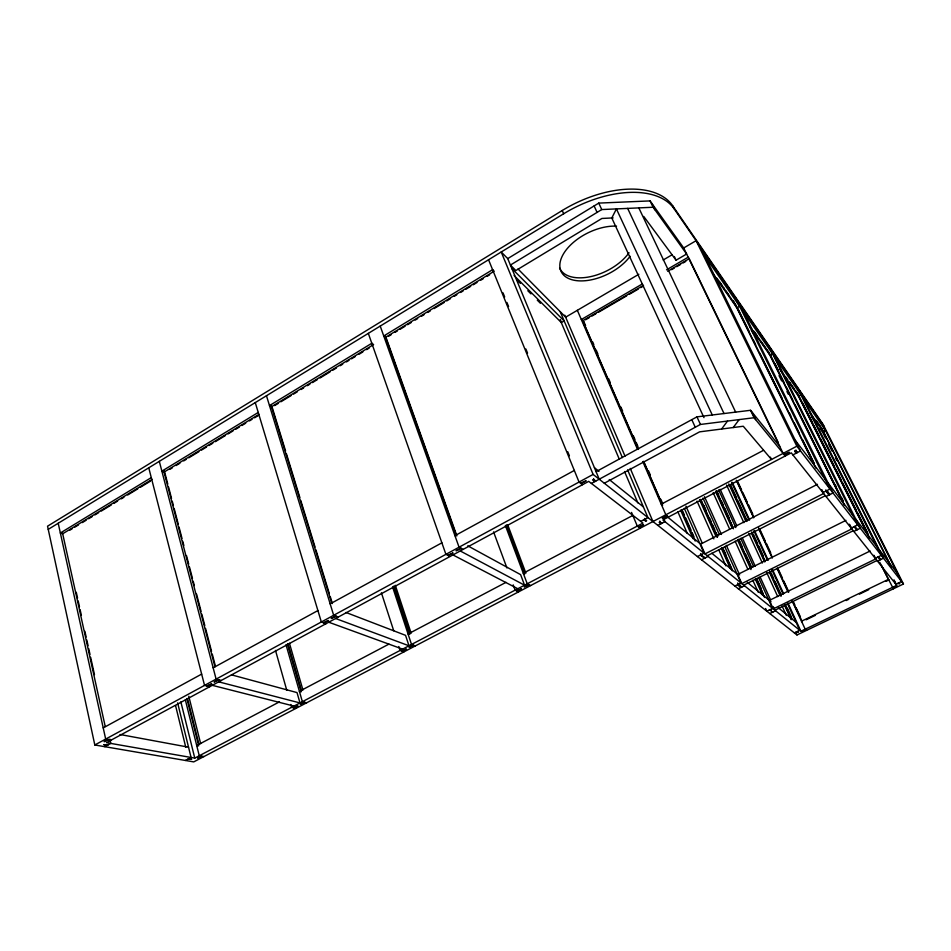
<?xml version="1.0" encoding="UTF-8"?>
<svg xmlns="http://www.w3.org/2000/svg" width="951" height="951" viewBox="0 0 951 951"><rect width="100%" height="100%" fill="white"/><g stroke="black" fill="none" stroke-linecap="round" stroke-linejoin="round"><path stroke-width="1.43" d="M721.619 429.032L727.539 421.055M733.197 427.546L739.189 419.593M903.45 583.997L823.031 424.277L672.535 205.582A87.647 49.286 -26.5 0 0 562.219 210.516L47.55 526.188L94.815 744.978L193.742 761.894L796.843 446.209L903.45 583.997L796.997 634.959L593.115 474.418L501.213 251.991L507.739 258.601L599.213 479.221M48.239 529.362L563.67 213.761A87.742 49.155 -26.4 0 1 674.057 208.697L824.208 426.63M507.739 258.601L598.773 203.098L650.068 200.911L683.698 247.973L783.125 453.389M151.268 477.616L60.353 532.988L62.647 533.808L152.172 479.34M258.232 412.449L161.872 471.149L164.012 472.124L258.957 414.351M69.72 530.254L72.24 528.72M74.76 527.187L78.541 524.893M82.321 522.586L86.101 520.292M88.621 518.759L92.402 516.452M94.922 514.919L98.702 512.625M101.222 511.091L111.303 504.957M113.823 503.424L117.603 501.118M121.395 498.823L123.915 497.29M127.696 494.984L137.776 488.862M140.296 487.328L150.377 481.194M169.801 469.378L172.333 467.833M176.125 465.526L179.917 463.22M183.721 460.902L186.253 459.369M188.785 457.823L198.902 451.677M201.434 450.132L206.498 447.053M209.018 445.52L212.822 443.202M215.354 441.668L225.47 435.51M228.002 433.965L233.066 430.886M235.598 429.353L239.39 427.047M241.923 425.501L245.715 423.195M249.507 420.889L252.039 419.343M254.571 417.81L258.375 415.492M274.649 405.601L278.429 403.295M280.949 401.762L291.03 395.628M293.55 394.094L297.33 391.8M301.11 389.494L303.631 387.96M307.411 385.666L309.931 384.133M312.451 382.599L317.491 379.532M320.011 377.999L330.092 371.865M332.612 370.331L336.392 368.037M340.173 365.731L342.705 364.197M346.485 361.903L349.005 360.37M351.525 358.836L355.305 356.53M359.086 354.236L362.866 351.929M366.646 349.635L369.166 348.102M388.662 336.238L391.182 334.704M394.974 332.398L397.494 330.865M400.014 329.331L405.067 326.264M407.587 324.719L411.379 322.425M415.171 320.118L417.691 318.585M421.483 316.279L424.003 314.745M427.795 312.439L430.316 310.906M434.108 308.6L444.2 302.454M446.732 300.92L450.512 298.614M454.305 296.308L456.825 294.774M460.617 292.468L463.137 290.935M465.657 289.401L470.709 286.334M473.241 284.789L477.022 282.495M480.814 280.188L483.334 278.655M487.126 276.349L489.646 274.815M643.732 216.436L676.066 260.194L686.622 254.024L653.111 207.247L601.745 209.565L510.414 265.056L515.87 270.536L601.924 218.457L613.157 217.91M638.846 274.268L565.643 317.17L518.022 269.002M663.192 259.992L672.167 254.737M683.698 247.973L696.108 240.698L796.843 446.209M514.099 275.505L561.375 322.579L564.157 320.951L511.828 268.467M642.377 283.921L581.334 319.524L582.606 320.844L643.542 285.336M666.544 269.822L688.167 257.21L689.237 258.708L667.661 271.285M585.59 319.786L589.442 317.539M592.009 316.041L595.861 313.794M598.429 312.297L626.685 295.844M629.253 294.346L638.24 289.116M640.808 287.618L643.375 286.12M671.62 269.668L674.188 268.17M676.755 266.672L680.607 264.437M683.175 262.94L685.742 261.442M103.219 727.895L201.648 674.104M213.155 667.816L317.907 610.566M330.163 603.873L441.87 542.831M454.947 535.675L574.321 470.448M596.075 471.66L696.964 416.859L750.529 410.297L779.737 446.388M94.815 744.978L593.115 474.418M108.093 739.509L104.099 741.673L108.83 739.64M206.807 685.956L211.716 683.84L207.484 686.135M218.338 679.703L214.094 682.01L219.015 679.882M323.388 622.715L328.511 620.492L324.006 622.941M335.679 616.046L331.15 618.507L336.297 616.284M447.719 555.277L453.068 552.947L448.254 555.562M460.831 548.156L456.005 550.784L461.366 548.442M580.562 483.203L586.173 480.766L581.025 483.56M104.788 746.678L110.803 743.42L109.852 739.082M591.415 483.441L700.447 424.455L754.084 417.727L785.253 455.993M604.313 483.239L699.603 431.849L743.266 426.25L771.499 459.476L770.381 457.146M279.475 701.85L196.714 745.513L198.676 745.881M388.935 644.112L299.399 691.341L301.194 691.829M408.062 634.008L506.003 582.345M632.819 515.442L523.276 573.239L524.69 574.012M661.242 504.185L763.534 450.31M185.374 760.455L191.068 757.471L177.635 702.872M640.712 521.386L647.94 517.594L627.601 469.865M643.851 519.733L645.717 521.184L646.656 520.684L644.802 519.234M194.765 758.113L642.959 523.109L588.705 481.361L106.453 742.66L194.765 758.113L180.856 701.862M201.279 756.116L197.535 758.078L201.885 756.223M293.479 707.817L297.984 705.892L294.037 707.96M304.213 702.183L300.254 704.251L304.772 702.325M401.798 651.055L406.481 649.058L402.297 651.245M413.174 645.099L408.978 647.286L413.673 645.289M516.607 590.904L521.493 588.812L517.059 591.13M528.685 584.568L524.239 586.898L529.125 584.806M638.537 527.02L643.613 524.833L638.906 527.306M666.996 515.751L662.265 518.224L667.352 516.036M784.052 454.519L789.354 452.248L784.325 454.863M657.854 525.392L664.975 521.671L663.81 518.949M792.896 454.911L800.516 450.94L700.423 246.963M817.468 484.309L700.661 544.115L704.976 553.898L823.625 493.51L821.807 489.813M697.428 556.561L704.073 553.173L684.328 508.321M700.316 555.087L701.826 556.287L702.694 555.848L701.184 554.647M826.003 491.085L827.132 492.535L828.059 492.059L826.93 490.609M826.633 490.906L827.952 493.569L828.88 493.094L829.997 494.532M707.235 555.729L825.361 495.685M701.529 559.794L708.126 556.442M826.039 496.541L833.04 492.987L738.998 302.941M845.926 520.363L737.726 574.475L741.804 583.581L851.799 528.887L849.849 524.952M734.873 586.042L741.043 582.975L724.733 546.575M737.548 584.71L738.832 585.733L739.64 585.329L738.368 584.306M738.535 583.748L739.747 586.458L740.556 586.054L741.816 587.064M743.73 585.138L853.261 530.717M738.356 588.788L744.478 585.745M853.832 531.443L860.298 528.233L771.713 350.432M873.898 555.265L875.728 558.938L773.234 608.913L769.359 600.402L870.129 551.009M876.977 560.519L774.887 610.245L773.234 606.607M769.811 613.55L775.54 610.768M877.476 561.138L883.491 558.201L799.815 391.218M806.127 619.802L815.447 615.309M846.105 600.557L848.779 599.273M859.442 594.137L868.774 589.656M886.094 581.311L888.769 580.027L888.282 579.432L801.503 621.205L802.121 621.728M794.406 632.914L799.803 630.323L787.404 603.433M896.745 585.34L791.268 452.854L662.847 519.959L800.932 631.238L896.745 585.34L894.083 580.027M805.818 629.705L802.264 631.405L805.996 629.859M892.775 588.051L896.615 586.458L892.918 588.229M108.188 744.835L103.754 744.633L107.404 745.263M188.595 758.767L191.686 759.302L187.846 759.16M111.231 740.068L105.68 739.07L58.213 523.264M203.894 756.58L199.258 755.76L185.362 699.888M120.016 734.505L188.536 747.189M209.731 686.693L204.548 685.398L148.76 467.809M295.892 708.424L291.6 707.342L290.804 704.489M212.263 685.326L293.978 706.094M218.694 681.843L299.993 702.944L297.021 692.59L231.438 674.841M221.238 680.464L216.103 679.121L159.316 461.354M306.614 702.813L302.37 701.695L286.013 644.719M326.05 623.678L321.343 621.978L255.272 402.594M403.973 651.851L400.109 650.448L398.838 646.525M328.737 622.216L402.618 649.129M335.596 618.507L408.989 645.788L405.554 635.339L345.974 612.468M338.306 617.033L333.658 615.285L266.47 395.735M415.337 645.907L411.51 644.469L392.537 586.826M450.049 556.478L445.912 554.338L368.322 333.373M518.521 591.891L515.133 590.131L513.183 584.865M452.926 554.92L517.796 588.74M460.248 550.962L524.56 585.198L520.613 574.642L467.761 545.826M463.137 549.393L459.06 547.205L380.222 326.086M530.575 585.578L527.234 583.795L505.361 525.523M582.535 484.701L579.04 482.05L488.552 259.754M640.142 528.233L637.301 526.081L631.535 512.411M595.825 481.051L593.579 479.316L592.556 479.863L594.791 481.61L593.662 478.876M704.394 558.344L702.896 557.155L703.776 556.715L705.262 557.892M739.747 586.458L741.007 587.468L739.807 584.77M769.323 609.983L771.178 610.483L770.084 609.615M772.295 612.349L771.202 611.481L773.044 611.98M796.748 631.797L798.412 632.213L797.461 631.452M661.884 523.288L660.101 521.873L659.162 522.361L660.945 523.775L659.768 521.053M594.434 467.702L598.987 471.351M609.234 479.554L643.387 506.907M667.186 516.678L699.758 543.366M711.823 553.256L736.954 573.845M747.201 582.238L768.705 599.855M769.359 600.402L771.023 601.757M778.334 607.748L796.118 622.323M668.517 516.999L665.831 514.788L642.817 461.627M806.614 630.358L805.2 629.193L792.159 601.02M517.296 280.295L520.447 283.434M527.817 290.744L530.967 293.883M537.279 300.147L540.441 303.286M583.022 321.272L584.259 322.555M893.393 588.812L879.723 562.267M827.952 493.569L829.082 494.995L827.108 491.013M854.046 526.747L854.997 527.96L855.852 527.543L854.901 526.319M856.637 530.052L855.686 528.839L856.542 528.411L857.493 529.624M877.856 557.036L878.676 558.082L879.473 557.69L878.653 556.644M880.079 559.866L879.271 558.831L880.067 558.439L880.876 559.473M898.338 583.082L899.052 583.985L899.789 583.629L899.087 582.725M795.309 440.349L825.099 479.161M828.178 483.179L853.154 515.715M855.757 519.103L876.988 546.766M879.211 549.666L897.482 573.477M751.468 330.52L753.168 332.945M786.774 380.959L788.462 383.384M811.512 416.3L814.056 419.938M819.988 428.425L821.688 430.851M716.947 278.274L721.999 285.538M723.687 287.951L728.751 295.214M731.271 298.84L735.492 304.891M754.214 331.768L759.302 339.055M760.99 341.492L768.598 352.417M785.324 376.418L787.832 380.02M789.508 382.421L797.033 393.215M822.52 429.804L815.922 420.318L820.903 427.356M712.798 273.329L736.906 307.862L739.64 306.329L704.929 256.14M749.828 326.395L770.12 355.46L772.664 354.057L743.254 311.548M779.986 369.594L798.602 396.27L800.98 394.998L775.743 358.515M809.741 412.247L823.293 431.659L825.527 430.494L803.631 398.849M719.229 281.401L724.234 288.581M725.898 290.97L730.891 298.15M732.567 300.54L735.064 304.13M753.965 331.257L757.353 336.131M759.897 339.78L765.828 348.292M789.306 381.993L794.394 389.304M821.878 423.243L901.548 581.536L895.878 584.259L893.904 580.3M821.795 428.342L888.864 561.875M821.581 428.402L891.135 566.891M822.211 431.397L825.516 437.995M828.832 444.592L832.137 451.178M835.453 457.776L836.773 460.415M797.128 387.33L881.292 555.36L875.229 558.32L873.91 555.669M802.692 403.117L812.63 422.993M813.961 425.644L819.263 436.236M820.582 438.886L834.491 466.715M835.822 469.366L841.124 479.97M842.443 482.621L856.364 510.449M857.683 513.1L867.621 532.976M797.734 393.75L868.108 534.533M797.009 392.704L867.799 534.331M796.023 391.277L869.404 538.123M881.529 565.548L888.805 580.11M768.61 345.926L857.731 524.904L851.216 528.15L849.243 524.179M775.065 363.793L778.358 370.426M835.073 484.523L836.393 487.174M841.671 497.789L842.978 500.44M769.965 354.2L784.111 382.659M786.489 387.449L792.67 399.895M795.084 404.734L801.241 417.132M801.693 418.036L843.323 501.819M768.467 351.668L842.717 501.094M767.326 350.016L844.357 505.112M779.035 375.633L781.663 380.935M786.929 391.539L788.248 394.19M735.361 297.675L829.985 489.052L822.936 492.642L821.628 489.979M737.952 308.813L749.055 331.317M753.287 339.887L755.581 344.547M759.861 353.213L766.03 365.719M766.435 366.539L782.352 398.814M789.437 413.162L790.757 415.825M794.109 422.636L799.339 433.228M802.585 439.814L814.413 463.791M735.218 303.844L814.329 464.231M733.221 300.587L815.78 468.023M825.825 489.884L827.132 492.535M795.904 450.001L797.2 452.664L795.856 450.94L794.846 451.475L796.201 453.187L794.905 450.524M672.535 205.582L674.057 208.697M689.285 258.803L778.251 442.536M651.851 203.419L654.894 209.743M752.086 412.223L755.641 419.629M650.068 200.911L653.111 207.247M750.529 410.297L754.084 417.727M674.33 256.568L676.066 260.194M638.822 207.889L735.646 412.116M627.66 208.4L724.008 413.542M712.275 414.981L616.414 208.899L611.802 217.981L703.978 417.632M737.857 481.907L741.578 489.931M742.814 492.606L747.153 501.973M748.389 504.648L752.728 514.004M759.54 528.72L765.115 540.75M766.351 543.425L770.69 552.793M778.738 570.172L782.459 578.196M783.695 580.871L788.652 591.57M793.61 602.268L794.846 604.943M796.082 607.618L800.421 616.985M736.954 480.98L753.703 517.154M758.672 527.876L772.319 557.345M777.276 568.068L788.641 592.354M792.789 601.567L802.275 621.823M736.264 480.267L753.656 517.831M758.625 528.566L772.283 558.082M777.252 568.817L787.808 591.629M732.282 482.347L749.602 519.9M754.547 530.634L768.158 560.151M772.485 569.542L783.624 593.686M787.951 603.077L800.932 631.238M731.616 482.383L748.972 520.042M753.929 530.801L767.576 560.389M771.915 569.804L783.065 594.018M730.499 484.618L736.668 498.039M737.905 500.713L747.165 520.839M753.335 534.26L757.662 543.651M758.898 546.338L763.213 555.729M771.237 573.168L773.71 578.541M774.946 581.227L781.116 594.637M787.297 608.058L791.612 617.449M730.047 484.879L746.737 521.184M751.694 531.942L765.293 561.53M769.621 570.945L780.759 595.148M785.086 604.563L791.886 619.351M729.833 484.962L746.487 521.184M752.657 534.605L764.996 561.435M769.93 572.169L781.044 596.325M784.741 604.372L791.529 619.137M728.763 483.881L746.059 521.528M751.623 533.63L764.604 561.875M769.549 572.633L780.058 595.492M784.385 604.895L791.184 619.695M598.773 203.098L601.745 209.565M696.964 416.859L700.447 424.455M795.761 632.26L796.997 634.959M726.564 485.034L743.837 522.67M748.77 533.428L762.333 563.004M766.649 572.419L777.752 596.622M782.067 606.025L786.382 615.44M594.125 205.927L597.073 212.394M691.793 419.664L695.264 427.261M720.18 489.313L736.787 525.748M742.327 537.897L755.237 566.237M760.158 577.031L770.619 599.974M718.635 489.86L735.801 527.567M740.71 538.349L753.584 566.63M758.482 577.412L772.581 608.39L766.827 611.196L765.603 608.509M716.84 490.894L718.683 494.936M721.726 501.652L722.95 504.339M724.781 508.369L729.06 517.772M738.82 539.276L742.481 547.336M745.536 554.053L751.647 567.485M757.139 579.575L761.406 588.99M717.161 492.475L732.508 526.283M738.654 539.811L750.933 566.855M756.461 579.028L763.225 593.899M716.269 491.096L733.387 528.804M738.273 539.574L751.124 567.866M756.009 578.636L764.58 597.49M716.127 491.275L732.603 527.555M738.095 539.645L750.898 567.854M755.783 578.612L763.712 596.075M715.544 491.477L732.044 527.829M737.548 539.954L750.993 569.578M755.26 579.004L762.595 595.171M713.179 492.713L729.631 529.065M735.123 541.178L747.926 569.459M752.8 580.229L758.292 592.342M704.489 496.695L721.452 534.474M726.302 545.268L739.64 574.951M702.979 498.051L719.289 534.45M703.871 505.397L706.296 510.818M709.327 517.594L711.146 521.659M712.358 524.37L714.783 529.778M715.996 532.489L717.815 536.554M723.877 550.106L726.302 555.527M701.03 499.917L705.262 509.379M706.474 512.09L716.757 535.068M722.808 548.596L725.233 554.005M726.433 556.704L731.878 568.876M700.4 499.406L717.268 537.137M722.094 547.919L732.341 570.826M700.673 500.392L717.03 536.958M721.868 547.8L731.557 569.471M737.619 583.022L738.832 585.733M699.615 499.81L715.877 536.198M721.286 548.323L730.32 568.543M697.035 501.153L713.856 538.884M718.659 549.666L725.863 565.833M562.219 210.516L563.67 213.761M685.944 506.146L702.123 542.855M682.699 511.151L684.482 515.216M685.671 517.915L691.02 530.099M692.209 532.798L693.992 536.863M681.498 509.795L695.217 541.06M700.625 553.577L701.826 556.287M680.643 510.247L693.16 538.789M677.825 511.721L687.323 533.463M583.819 321.521L585.578 325.599M592.639 341.885L593.816 344.607M596.17 350.027L597.929 354.105M608.521 378.534L610.28 382.611M620.872 407.04L622.643 411.117M633.223 435.546L634.995 439.624M636.171 442.334L637.931 446.411M648.523 470.84L650.282 474.918M660.874 499.346L662.633 503.424M582.547 320.214L638.49 449.407M643.791 461.639L662.645 505.159M582.167 319.809L638.133 449.074M643.435 461.318L662.288 504.862M577.34 310.311L637.515 449.359M564.787 315.173L625.009 456.135M630.24 468.391L652.945 521.528M560.21 311.678L622.382 457.586M560.234 319.916L561.375 322.579M560.258 320.178L619.315 459.25M624.534 471.518L637.848 502.877M644.552 518.461L645.717 521.184M503.008 292.837L504.672 296.95M506.907 302.43L508.583 306.531M525.879 348.993L527.555 353.106M567.735 451.713L569.411 455.814M507.703 524.797L525.891 573.144M506.764 525.297L524.441 572.347M506.312 525.023L524.524 573.489M493.569 531.906L506.919 567.949M386.094 337.664L456.884 535.889M385.036 335.858L456.349 535.591M395.319 585.281L411.141 633.211M394.249 586.375L409.976 634.067M393.75 586.149L409.477 633.865M381.41 592.842L393.726 630.775M272.141 407.183L285.573 450.976M286.441 453.805L299.886 497.599M300.754 500.428L315.054 547.051M315.922 549.88L329.355 593.674M330.223 596.503L332.386 603.564M271.094 405.411L331.78 603.326M289.437 643.233L302.941 690.046M288.01 644.065L301.503 690.961M287.452 643.886L300.944 690.806M275.493 650.413L286.774 690.26M164.428 471.244L167.792 484.107M168.541 486.971L171.525 498.395M172.274 501.26L173.403 505.54M174.14 508.405L178.253 524.12M179.002 526.973L181.998 538.409M182.747 541.274L183.864 545.553M186.479 555.562L188.726 564.133M189.475 566.986L192.471 578.422M193.219 581.275L194.337 585.566M196.584 594.137L201.065 611.291M201.814 614.144L204.81 625.58M205.559 628.433L211.538 651.304M212.287 654.157L215.271 665.593M163.762 470.947L214.974 666.829M188.785 696.239L200.649 743.646M187.502 698.64L199.009 744.704M186.907 698.51L198.402 744.597M175.566 705.618L185.778 747.284M76.27 592.271L77.554 598.06M78.184 600.949L79.468 606.726M80.098 609.615L81.382 615.392M84.889 631.286L86.172 637.063M86.803 639.952L88.086 645.729M88.716 648.618L90 654.395M90.63 657.284L94.47 674.628M62.469 532.786L105.228 726.493M629.039 252.74A40.845 22.943 -26.5 0 1 590.88 276.563A40.845 22.943 -26.5 0 1 559.592 268.016M630.109 256.271A40.893 22.883 -26.4 0 1 578.208 280.807A40.893 22.883 -26.4 0 1 565.013 251.492A40.893 22.883 -26.4 0 1 616.545 226.148M371.805 343.275L269.49 405.601L271.463 406.743L373.6 344.595L371.805 343.275M492.594 269.692L383.752 335.988L385.535 337.332L494.163 271.225L492.594 269.692"/></g></svg>
